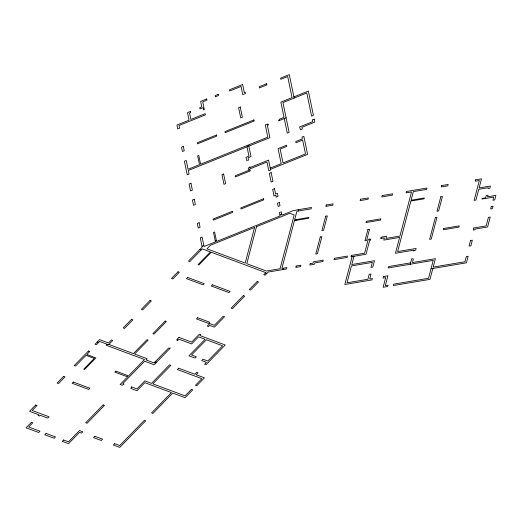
<?xml version="1.0" encoding="UTF-8"?>
<svg xmlns="http://www.w3.org/2000/svg" width="522" height="522" viewBox="0 0 522 522"><rect width="100%" height="100%" fill="white"/><g stroke="black" fill="none" stroke-linecap="round" stroke-linejoin="round"><path stroke-width="0.78" d="M282.983 269.574L283.342 268.197M295.87 220.428L296.085 219.599M298.336 211.018L298.701 209.642M352.141 256.602L344.827 284.49L371.971 279.916L372.33 278.539L369.7 278.983L371.012 273.985L369.191 274.291L367.879 279.283L347.006 282.8L351.437 265.913L372.31 262.396L370.998 267.394L372.819 267.088L374.489 260.713L351.795 264.537L353.955 256.302M410.259 264.243L411.714 258.69L413.372 259.003L412.439 262.553L435.4 258.69L433.195 267.094L464.965 261.744L466.322 256.576L468.136 256.269L466.42 262.82L431.022 268.784M432.836 268.478L429.978 279.368L393.307 285.547L393.673 284.164L428.523 278.291L433.227 260.374L388.205 267.956L388.564 266.579L410.625 262.86M108.87 344.442L112.745 340.474L111.421 339.979L108.517 342.954L99.571 339.62L95.05 344.252L96.374 344.742L99.604 341.44L107.225 344.279L106.253 345.27L144.496 359.534L120.145 384.466L122.2 385.236L124.086 384.133L122.761 383.637L144.659 361.217L154.068 364.728L170.348 348.063L168.443 348.161L154.036 362.914L145.951 359.899L147.113 358.705L134.591 354.033L148.15 340.148L146.963 339.698L133.397 353.59L108.87 344.442L106.899 344.611M247.01 146.858L248.72 145.514L251.01 156.593L248.074 157.774L248.576 160.182L246.632 160.378L245.992 157.305L248.929 156.13L247.01 146.858L188.318 170.472L189.068 174.087L187.228 174.824L184.416 161.22L186.25 160.482L188.07 169.265L199.489 164.671L197.668 155.882L198.765 155.445L200.585 164.234L267.806 137.182L265.267 124.902L267.375 124.053L267.499 124.66L268.328 124.327L268.452 124.928L267.349 125.371L269.894 137.651L248.844 146.121M293.893 96.89L308.378 91.056L313.415 115.382L311.582 116.119L306.792 93.001L282.95 102.593L289.129 132.451L287.296 133.188L284.268 118.566M286.102 117.822L278.722 120.797L278.598 120.19L279.42 119.858L279.296 119.257L284.02 117.359L280.869 102.129L292.059 97.627L287.694 76.558L280.816 79.324L280.568 78.124L289.279 74.613L294.14 98.09M270.233 168.097L281.188 163.686L278.076 148.639L286.558 145.227L286.806 146.428L280.157 149.103L283.022 162.949L305.494 153.912L302.63 140.066L295.981 142.741L295.726 141.534L302.375 138.859L302.016 137.116L303.85 136.379L307.575 154.375L270.481 169.298M202.021 246.273L203.854 245.536M215.273 240.942L216.369 240.498M279.923 214.927L281.756 214.19M265.515 272.934L266.84 273.43M199.919 249.372L201.244 249.868M155.197 361.72L156.528 362.216M154.551 362.385L155.882 362.875M97.242 342.001L98.567 342.497M254.54 227.488L245.203 263.101L206.934 248.831L210.451 245.229L254.54 227.488M256.485 226.711L246.782 263.695L266.474 271.035L280.073 268.745L294.186 214.94L289.801 213.302L256.485 226.711M294.415 220.669L281.887 268.438L286.885 267.597L286.519 268.98L268.171 272.066L265.13 275.185L263.806 274.689L265.842 272.608L211.26 252.25L198.856 264.948L198.06 264.654L210.464 251.95L202.216 248.877L189.812 261.574L188.488 261.078L202.177 247.056L200.259 237.791L202.099 237.047L204.05 246.501L215.469 241.908L213.511 232.453L214.614 232.016L216.571 241.464L280.125 215.893L279.44 212.584L281.273 211.847L281.958 215.155L293.481 210.516L311.497 207.482L311.138 208.859L296.887 211.26L294.636 219.847L308.887 217.446L308.665 218.268L294.415 220.669M296.137 266.037L295.778 267.421L300.541 266.611L300.907 265.235L296.137 266.037M310.166 263.675L309.8 265.052L314.479 264.269L314.838 262.892L322.916 261.529L323.275 260.152L313.383 261.816L313.024 263.192L310.166 263.675M326.198 205.002L325.839 206.386L332.736 205.224L333.101 203.841L326.198 205.002M320.247 236.975L315.764 254.07L317.396 253.796L321.878 236.701L320.247 236.975M325.708 216.16L321.911 230.633L323.542 230.359L327.34 215.88L325.708 216.16M334.348 258.286L333.989 259.662L347.15 257.444L347.508 256.067L334.348 258.286M360.513 199.228L360.147 200.605L368.043 199.273L368.408 197.897L360.513 199.228M351.326 255.428L350.96 256.804L366.026 254.266L369.674 240.374L370.581 240.224L370.764 239.533L369.941 239.67L370.124 238.985L368.219 239.304L364.578 253.19L351.326 255.428M366.346 221.302L366.02 222.542L380.545 220.095L380.871 218.855L366.346 221.302M367.899 229.608L364.969 240.772L366.601 240.498L369.53 229.328L367.899 229.608M382.202 195.574L381.843 196.951L392.283 195.189L392.642 193.812L382.202 195.574M380.923 237.823L380.747 238.508L384.375 237.901L383.8 240.107L399.591 237.445L395.441 253.261L413.959 250.142L413.744 250.971L415.721 250.045L416.132 248.459L397.62 251.578L410.873 201.055L424.118 198.823L424.34 197.995L411.088 200.226L413.339 191.646L426.591 189.414L426.95 188.031L406.436 191.489L406.077 192.866L411.525 191.952L399.95 236.068L385.973 238.417L386.554 236.212L381.921 236.995L381.745 237.686L380.923 237.823M383.402 276.673L383.044 278.05L385.673 277.606L383.141 287.257L387.683 286.493L388.042 285.116L385.321 285.573L387.905 275.714L383.402 276.673M441.658 185.558L441.292 186.935L447.83 185.832L448.189 184.455L441.658 185.558M435.335 217.589L429.626 239.37L431.257 239.096L436.973 217.309L435.335 217.589M440.796 196.768L436.999 211.247L438.637 210.973L442.428 196.494L440.796 196.768M443.759 228.486L443.432 229.732L458.949 227.116L459.275 225.876L443.759 228.486M475.601 179.836L475.242 181.219L479.327 180.527L474.12 200.383L475.933 200.076L478.752 189.323L488.285 187.718L488.077 188.507L489.89 188.201L490.458 186.034L479.118 187.94L481.499 178.844L475.601 179.836M470.531 240.518L469.069 246.097L470.883 245.79L472.345 240.211L470.531 240.518M473.819 227.97L473.278 230.039L475.098 229.732L475.274 229.041L487.62 226.966L490.223 217.035L488.409 217.341L486.165 225.889L473.819 227.97M482.178 198.432L482.015 199.052L493.721 197.075L492.892 200.246L494.706 199.946L495.9 195.391L487.639 196.787L488.044 195.235L486.23 195.541L485.623 197.851L482.178 198.432M491.228 206.588L490.615 208.93L492.429 208.63L493.042 206.281L491.228 206.588M35.685 405.033L29.545 411.316L38.824 414.775L38.08 415.532L39.411 416.027L40.148 415.271L47.77 418.109L49.061 416.791L32.162 410.488L37.01 405.522L35.685 405.033M63.717 376.329L57.126 383.07L58.457 383.566L65.041 376.819L63.717 376.329M88.459 350.993L74.183 365.615L75.507 366.105L86.039 355.325L94.286 358.405L83.761 369.184L84.557 369.478L95.859 357.909L86.815 354.529L89.784 351.489L88.459 350.993M131.577 319.347L123.179 327.947L124.504 328.436L132.901 319.842L131.577 319.347M150.049 300.431L141.397 309.292L142.721 309.787L151.373 300.926L150.049 300.431M178.022 271.792L171.497 278.474L172.821 278.97L179.346 272.288L178.022 271.792M31.496 422.278L26.1 427.805L38.693 432.497L39.985 431.179L28.717 426.976L32.821 422.774L31.496 422.278M73.302 382.065L72.14 383.259L88.707 389.438L89.869 388.244L73.302 382.065M187.672 277.469L186.504 278.657L203.078 284.836L204.239 283.648L187.672 277.469M46.08 433.449L44.788 434.774L54.203 438.284L55.495 436.96L46.08 433.449M115.819 371.122L114.847 372.114L126.644 376.519L127.616 375.527L115.819 371.122M165.174 321.05L152.9 333.617L154.094 334.06L166.368 321.493L165.174 321.05M212.356 284.777L211.195 285.971L228.956 292.594L230.117 291.406L212.356 284.777M63.58 439.974L62.288 441.299L68.519 443.622L79.501 432.379L81.484 433.123L82.776 431.798L79.468 430.565L68.486 441.808L63.58 439.974M103.147 404.928L85.706 422.781L87.03 423.277L104.472 405.424L103.147 404.928M197.629 317.722L196.468 318.916L208.526 323.412L209.694 322.224L197.629 317.722M178.974 337.382L176.841 339.568L177.5 339.815L176.919 340.409L177.584 340.657L179.007 339.202L191.665 343.92L198.575 336.847L205.068 339.267L188.925 355.802L195.052 358.085L196.344 356.767L191.541 354.973L206.399 339.763L222.633 345.818L207.776 361.028L202.973 359.24L201.681 360.558L206.484 362.353L204.611 364.271L205.936 364.767L225.25 344.99L199.867 335.522L200.709 334.661L199.384 334.165L191.633 342.106L178.974 337.382M131.511 386.9L130.813 388.446L136.979 390.75L144.862 382.678L171.438 392.59L151.602 412.895L152.933 413.391L172.762 393.086L185.088 397.679L192.775 389.81L191.45 389.321L185.056 395.865L152.848 383.853L170.929 365.335L169.604 364.839L151.517 383.357L144.822 380.864L136.947 388.929L131.511 386.9M94.841 436.294L93.549 437.619L101.301 440.509L102.593 439.191L94.841 436.294M209.72 323.588L207.26 326.1L208.585 326.596L209.753 325.402L214.392 327.131L224.564 316.717L223.24 316.221L214.359 325.317L209.72 323.588M243.33 295.654L231.122 308.156L232.447 308.646L244.655 296.15L243.33 295.654M257.215 281.436L249.268 289.566L250.599 290.062L258.54 281.926L257.215 281.436M178.687 368.225L177.395 369.55L201.851 378.672L195.456 385.216L196.781 385.712L204.467 377.843L196.181 374.75L198.053 372.832L196.729 372.336L194.856 374.254L178.687 368.225M114.657 443.687L113.365 445.012L119.727 447.387L145.697 420.797L144.372 420.301L119.695 445.566L114.657 443.687M206.699 98.971L200.65 101.412L201.786 106.886L199.717 107.715L199.972 108.922L203.038 107.689L203.515 109.972L204.337 109.64L202.732 101.875L206.953 100.178L206.699 98.971M218.255 94.325L215.136 95.578L215.39 96.785L218.509 95.526L218.255 94.325M242.652 84.512L229.445 89.823L229.693 91.03L241.066 86.45L242.763 94.639L245.51 93.529L245.262 92.329L244.348 92.694L242.652 84.512M190.367 111.48L187.476 112.641L189.036 120.171L176.932 125.039L177.741 128.954L179.575 128.216L179.013 125.502L205.427 114.879L205.172 113.672L190.869 119.434L189.558 113.111L190.615 112.687L190.367 111.48M266.631 83.729L259.199 86.717L259.454 87.924L266.879 84.936L266.631 83.729M240.25 106.997L238.6 107.656L240.733 117.952L242.378 117.287L240.25 106.997M183.333 146.395L181.499 147.132L182.4 151.465L184.233 150.727L183.333 146.395M216.539 134.989L197.283 142.741L197.505 143.824L216.76 136.072L216.539 134.989M253.953 119.936L224.975 131.596L225.197 132.679L254.181 121.019L253.953 119.936M314.185 119.114L312.352 119.851L312.724 121.652L299.608 126.931L300.496 129.769L302.329 129.032L301.97 127.29L314.805 122.122L314.185 119.114M190.961 183.235L189.127 183.972L190.556 190.895L192.39 190.158L190.961 183.235M223.618 174.002L221.967 174.668L223.964 184.299L225.615 183.633L223.618 174.002M249.973 166.923L248.25 168.201L248.511 169.467L266.99 162.035L268.81 170.818L270.644 170.081L268.576 160.091L250.097 167.523L249.973 166.923M249.979 169.852L235.122 175.829L235.35 176.912L250.208 170.935L249.979 169.852M194.282 199.306L192.448 200.043L193.531 205.283L195.372 204.546L194.282 199.306M271.166 172.612L269.332 173.35L271.14 182.08L272.973 181.343L271.166 172.612M274.494 188.683L272.66 189.421L274.017 195.985L275.851 195.248L276.242 197.14L278.076 196.403L277.436 193.303L275.603 194.04L274.494 188.683M199.13 222.724L197.296 223.462L198.243 228.036L200.076 227.298L199.13 222.724M232.336 211.319L213.08 219.07L213.302 220.153L232.558 212.402L232.336 211.319M263.519 198.771L240.772 207.926L240.994 209.009L263.74 199.854L263.519 198.771M279.348 202.543L277.515 203.28L278.167 206.444L280.001 205.707L279.348 202.543"/></g></svg>
